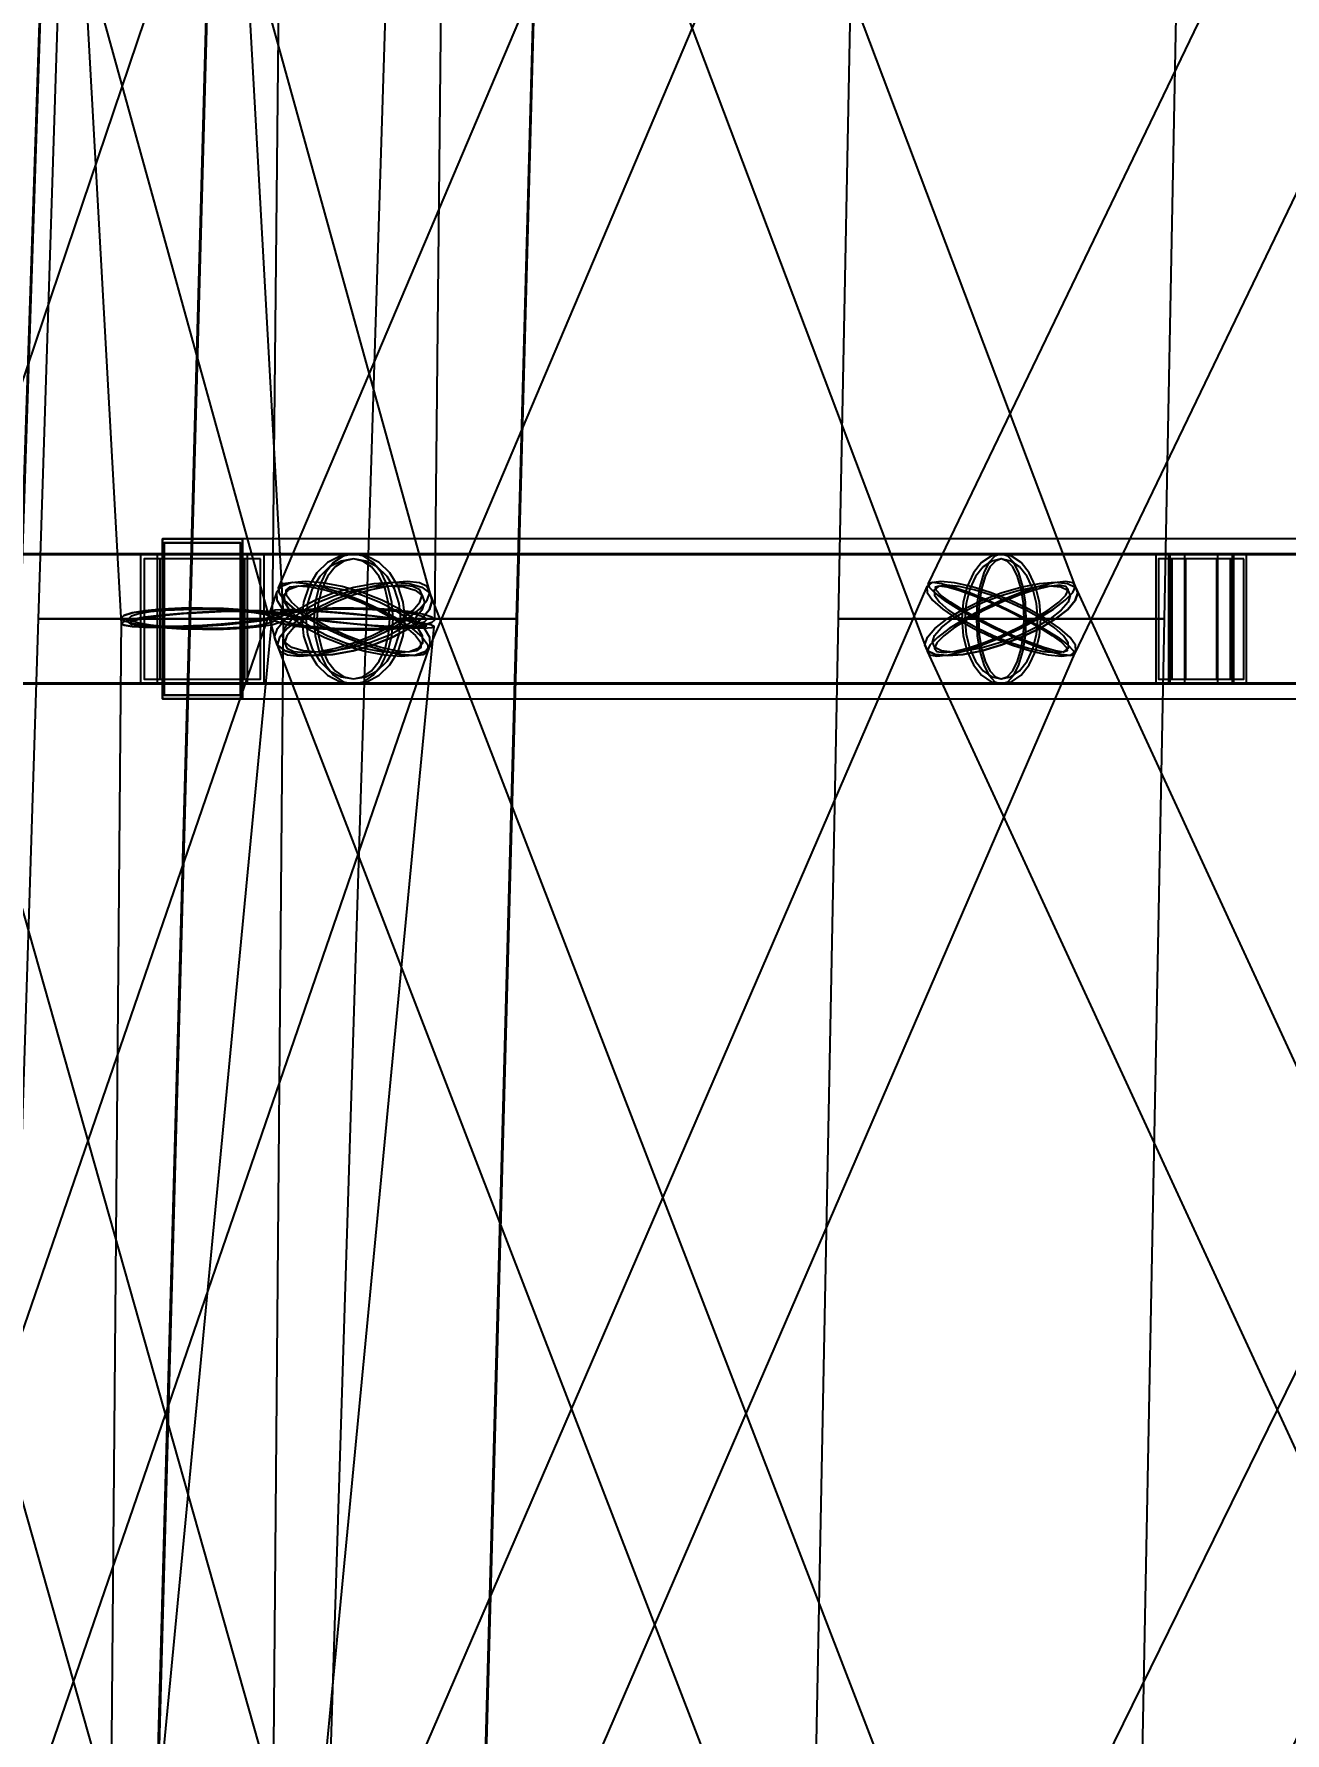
# Model space of a CAD drawing. Header units: millimetres. Extents: x -123812 to 252100, y -3000 to 639000.
# Drawn here: x -7912 to -4002, y 471519 to 476827 of the extents above; entities that cross this region are included whole.
import ezdxf

# ---------------------------------------------------------------- set-up
doc = ezdxf.new("R2010")
doc.units = ezdxf.units.MM
doc.layers.add('D-STR-DIM', color=7, linetype='Continuous', lineweight=13)
doc.layers.add('D-STR-STRC', color=7, linetype='Continuous', lineweight=25)
doc.styles.add('OpenSansCondensed-Light', font='OpenSansCondensed-Light.ttf')
doc.styles.add('TOWER_UNICODE', font='Arial Unicode.ttf')
doc.dimstyles.new('EZDXF', dxfattribs={"dimtxt": 0.25, "dimasz": 0.175, "dimexe": 0.375, "dimexo": 0.125, "dimgap": 0.1, "dimtad": 1, "dimlfac": 100, "dimzin": 12, "dimdsep": 46, "dimtxsty": 'OpenSansCondensed-Light', "dimblk": 'ARCHTICK', "dimcen": 2.5, "dimazin": 3, "dimtfac": 0.5, "dimtmove": 2, "dimatfit": 3})

# ---------------------------------------------------------------- blocks, each defined once
blk = doc.blocks.new('_ARCHTICK')
at = {"color": 0, "linetype": 'BYBLOCK', "const_width": 0.15}
blk.add_lwpolyline([(-0.5, -0.5), (0.5, 0.5)], dxfattribs=at)

msp = doc.modelspace()

# ---------------------------------------------------------------- linework, layer by layer
at = {"layer": 'D-STR-STRC'}
for points in [[(-8871.8, 496985.9), (-7639.6, 474985.9), (-7630.9, 474980.6), (-7605.6, 474976.6), (-7565.3, 474974.1), (-7512.8, 474973.5), (-7451.6, 474974.6), (-7386, 474977.5), (-7320.3, 474981.9), (-7259.1, 474987.6), (-7206.6, 474994.1), (-7166.3, 475001), (-7141, 475007.8), (-7132.3, 475014.1), (-8364.6, 497014.1)], [(-6941.6, 497002.6), (-7167.9, 475002.6), (-7159.3, 474993.4), (-7133.9, 474984.8), (-7093.5, 474977.1), (-7040.9, 474971), (-6979.7, 474966.9), (-6913.9, 474965.1), (-6848.2, 474965.6), (-6786.9, 474968.5), (-6734.3, 474973.5), (-6694, 474980.3), (-6668.6, 474988.5), (-6659.9, 474997.4), (-6433.7, 496997.4)], [(-2708.8, 480110.9), (-5117.3, 475110.9), (-5114.9, 475099.5), (-5097, 475081.2), (-5065, 475057.4), (-5021, 475029.7), (-4968, 475000), (-4909.5, 474970.3), (-4849.7, 474942.6), (-4792.6, 474918.8), (-4742, 474900.5), (-4701.4, 474889.1), (-4673.6, 474885.2), (-4660.5, 474889.1), (-2251.9, 479889.1)], [(-7017.1, 480081.2), (-8708.5, 475081.2), (-8707.2, 475057.4), (-8689.7, 475029.7), (-8657, 475000), (-8611.4, 474970.3), (-8556, 474942.6), (-8494.7, 474918.8), (-8431.5, 474900.5), (-8370.7, 474889.1), (-8316.6, 474885.2), (-8272.8, 474889.1), (-8242.3, 474900.5), (-8227.1, 474918.8), (-6535.8, 479918.8)], [(-8545.5, 479942.6), (-7160.1, 474942.6), (-7151.9, 474918.8), (-7127.5, 474900.5), (-7088.6, 474889.1), (-7037.8, 474885.2), (-6978.5, 474889.1), (-6914.8, 474900.5), (-6851.1, 474918.8), (-6791.7, 474942.6), (-6740.5, 474970.3), (-6701.2, 475000), (-6676.4, 475029.7), (-6667.8, 475057.4), (-8053.3, 480057.4)], [(-5025.4, 480099.5), (-7147.7, 475099.5), (-7146.3, 475081.2), (-7129, 475057.4), (-7097.2, 475029.7), (-7052.8, 475000), (-6999, 474970.3), (-6939.3, 474942.6), (-6878, 474918.8), (-6819.1, 474900.5), (-6766.6, 474889.1), (-6724.2, 474885.2), (-6694.8, 474889.1), (-6680.2, 474900.5), (-4557.9, 479900.5)], [(-7015.6, 479918.8), (-5128.1, 474918.8), (-5119.8, 474900.5), (-5095.7, 474889.1), (-5057.6, 474885.2), (-5008, 474889.1), (-4950.3, 474900.5), (-4888.3, 474918.8), (-4826.5, 474942.6), (-4768.8, 474970.3), (-4719.4, 475000), (-4681.5, 475029.7), (-4657.7, 475057.4), (-4649.7, 475081.2), (-6537.3, 480081.2)], [(-8467.8, 474796.8), (-6913.9, 474796.8), (-6872.2, 474803.7), (-6833.3, 474824), (-6799.9, 474856.3), (-6774.3, 474898.4), (-6758.2, 474947.4), (-6752.7, 475000), (-6758.2, 475052.6), (-6774.3, 475101.6), (-6799.9, 475143.7), (-6833.3, 475176), (-6872.2, 475196.3), (-6913.9, 475203.2), (-8467.8, 475203.2)], [(-8467.8, 474796.8), (-6913.9, 474796.8), (-6872.2, 474803.7), (-6833.3, 474824), (-6799.9, 474856.3), (-6774.3, 474898.4), (-6758.2, 474947.4), (-6752.7, 475000), (-6758.2, 475052.6), (-6774.3, 475101.6), (-6799.9, 475143.7), (-6833.3, 475176), (-6872.2, 475196.3), (-6913.9, 475203.2), (-8467.8, 475203.2)], [(-2530.7, 475203.2), (-4888.9, 475203.2), (-4909, 475196.3), (-4927.8, 475176), (-4943.9, 475143.7), (-4956.2, 475101.6), (-4964, 475052.6), (-4966.7, 475000), (-4964, 474947.4), (-4956.2, 474898.4), (-4943.9, 474856.3), (-4927.8, 474824), (-4909, 474803.7), (-4888.9, 474796.8), (-2530.7, 474796.8)], [(-2530.7, 475203.2), (-4888.9, 475203.2), (-4909, 475196.3), (-4927.8, 475176), (-4943.9, 475143.7), (-4956.2, 475101.6), (-4964, 475052.6), (-4966.7, 475000), (-4964, 474947.4), (-4956.2, 474898.4), (-4943.9, 474856.3), (-4927.8, 474824), (-4909, 474803.7), (-4888.9, 474796.8), (-2530.7, 474796.8)], [(-8396, 469917.5), (-6673.7, 474917.5), (-6674.7, 474941.7), (-6692.1, 474969.8), (-6724.5, 475000), (-6769.9, 475030.2), (-6825.1, 475058.3), (-6886.3, 475082.5), (-6949.4, 475101), (-7010.1, 475112.7), (-7064.3, 475116.7), (-7108.2, 475112.7), (-7138.8, 475101), (-7154.2, 475082.5), (-8876.4, 470082.5)], [(-6805.6, 470058.3), (-8222, 475058.3), (-8230.1, 475082.5), (-8254.5, 475101), (-8293.4, 475112.7), (-8344.2, 475116.7), (-8403.4, 475112.7), (-8467, 475101), (-8530.6, 475082.5), (-8590, 475058.3), (-8641, 475030.2), (-8680.3, 475000), (-8705, 474969.8), (-8713.6, 474941.7), (-7297.3, 469941.7)], [(-6818.4, 469899), (-4655.8, 474899), (-4657, 474917.5), (-4674, 474941.7), (-4705.6, 474969.8), (-4749.7, 475000), (-4803.3, 475030.2), (-4862.7, 475058.3), (-4923.9, 475082.5), (-4982.8, 475101), (-5035.2, 475112.7), (-5077.6, 475116.7), (-5107.2, 475112.7), (-5121.9, 475101), (-7284.5, 470101)], [(-4747.5, 470082.5), (-6675.3, 475082.5), (-6683.6, 475101), (-6707.6, 475112.7), (-6745.7, 475116.7), (-6795.2, 475112.7), (-6852.8, 475101), (-6914.6, 475082.5), (-6976.4, 475058.3), (-7033.8, 475030.2), (-7083.2, 475000), (-7120.9, 474969.8), (-7144.6, 474941.7), (-7152.6, 474917.5), (-5224.7, 469917.5)], [(-4758.5, 469887.3), (-2303.1, 474887.3), (-2305.4, 474899), (-2323, 474917.5), (-2354.7, 474941.7), (-2398.5, 474969.8), (-2451.2, 475000), (-2509.4, 475030.2), (-2569, 475058.3), (-2626.1, 475082.5), (-2676.6, 475101), (-2717.1, 475112.7), (-2745, 475116.7), (-2758.2, 475112.7), (-5213.7, 470112.7)], [(-2349.3, 470101), (-4657.2, 475101), (-4664.7, 475112.7), (-4687.5, 475116.7), (-4723.9, 475112.7), (-4771.7, 475101), (-4827.4, 475082.5), (-4887.3, 475058.3), (-4947.3, 475030.2), (-5003.3, 475000), (-5051.6, 474969.8), (-5088.7, 474941.7), (-5112.2, 474917.5), (-5120.6, 474899), (-2812.7, 469899)], [(-9056.9, 449975.9), (-6661.1, 474975.9), (-6669.7, 474980.7), (-6695, 474986.9), (-6735.1, 474994), (-6787.5, 475001.4), (-6848.5, 475008.8), (-6913.9, 475015.6), (-6979.4, 475021.3), (-7040.4, 475025.6), (-7092.7, 475028.1), (-7132.9, 475028.7), (-7158.2, 475027.4), (-7166.8, 475024.1), (-9562.6, 450024.1)], [(-7347.4, 449997.8), (-7132, 474997.8), (-7140.6, 475006.6), (-7166, 475014.9), (-7206.4, 475022.2), (-7259, 475028), (-7320.2, 475031.9), (-7386, 475033.6), (-7451.7, 475033), (-7512.9, 475030.2), (-7565.5, 475025.3), (-7605.9, 475018.7), (-7631.3, 475010.8), (-7639.9, 475002.2), (-7855.4, 450002.2)]]:
    msp.add_lwpolyline(points, dxfattribs=at)
for points in [[(-8980.9, 475000), (-7954.7, 475000), (-7787.5, 480000), (-8811.3, 480000)], [(-8977.9, 475000), (-7957.7, 475000), (-7789.8, 480000), (-8809, 480000)], [(-7899, 475000), (-6872.9, 475000), (-6715.3, 480000), (-7739.2, 480000)], [(-7427, 475000), (-6400.9, 475000), (-6264.5, 480000), (-7288.4, 480000)], [(-7424, 475000), (-6403.9, 475000), (-6266.8, 480000), (-7286, 480000)], [(-5399, 475000), (-4378.8, 475000), (-4282.1, 480000), (-5301.3, 480000)], [(-5399, 475000), (-4378.8, 475000), (-4282.1, 480000), (-5301.3, 480000)], [(-7511, 474750), (-3114.8, 474750), (-3114.8, 475250), (-7511, 475250)], [(-7511, 475250), (-7261, 475250), (-7261, 474750), (-7511, 474750)], [(-7511, 474750), (-3114.8, 474750), (-3114.8, 475250), (-7511, 475250)], [(-7261, 475250), (-7511, 475250), (-7511, 474750), (-7261, 474750)], [(-7505, 475238), (-7267, 475238), (-7267, 474762), (-7505, 474762)], [(-7267, 475238), (-7505, 475238), (-7505, 474762), (-7267, 474762)], [(-8721.7, 474800), (-7192.8, 474800), (-7192.8, 475200), (-8721.7, 475200)], [(-8721.7, 474800), (-7192.8, 474800), (-7192.8, 475200), (-8721.7, 475200)], [(-8569.9, 474800), (-4162.1, 474800), (-4162.1, 475200), (-8569.9, 475200)], [(-7192.8, 475200), (-7579.1, 475200), (-7579.1, 474800), (-7192.8, 474800)], [(-7192.8, 475200), (-7579.1, 475200), (-7579.1, 474800), (-7192.8, 474800)], [(-7204.4, 475188), (-7567.5, 475188), (-7567.5, 474812), (-7204.4, 474812)], [(-7204.4, 475188), (-7567.5, 475188), (-7567.5, 474812), (-7204.4, 474812)], [(-7527.4, 474800), (-4122.9, 474800), (-4122.9, 475200), (-7527.4, 475200)], [(-7244.5, 475200), (-7527.4, 475200), (-7527.4, 474800), (-7244.5, 474800)], [(-7527.4, 474800), (-4122.9, 474800), (-4122.9, 475200), (-7527.4, 475200)], [(-7244.5, 475200), (-7527.4, 475200), (-7527.4, 474800), (-7244.5, 474800)], [(-7253, 475188), (-7518.9, 475188), (-7518.9, 474812), (-7253, 474812)], [(-7253, 475188), (-7518.9, 475188), (-7518.9, 474812), (-7253, 474812)], [(-7075.1, 475000), (-7069.6, 474947.4), (-7053.5, 474898.4), (-7027.9, 474856.3), (-6994.5, 474824), (-6955.7, 474803.7), (-6913.9, 474796.8), (-6872.2, 474803.7), (-6833.3, 474824), (-6799.9, 474856.3), (-6774.3, 474898.4), (-6758.2, 474947.4), (-6752.7, 475000), (-6758.2, 475052.6), (-6774.3, 475101.6), (-6799.9, 475143.7), (-6833.3, 475176), (-6872.2, 475196.3), (-6913.9, 475203.2), (-6955.7, 475196.3), (-6994.5, 475176), (-7027.9, 475143.7), (-7053.5, 475101.6), (-7069.6, 475052.6)], [(-7075.1, 475000), (-7069.6, 474947.4), (-7053.5, 474898.4), (-7027.9, 474856.3), (-6994.5, 474824), (-6955.7, 474803.7), (-6913.9, 474796.8), (-6872.2, 474803.7), (-6833.3, 474824), (-6799.9, 474856.3), (-6774.3, 474898.4), (-6758.2, 474947.4), (-6752.7, 475000), (-6758.2, 475052.6), (-6774.3, 475101.6), (-6799.9, 475143.7), (-6833.3, 475176), (-6872.2, 475196.3), (-6913.9, 475203.2), (-6955.7, 475196.3), (-6994.5, 475176), (-7027.9, 475143.7), (-7053.5, 475101.6), (-7069.6, 475052.6)], [(-7062.4, 475000), (-7057.4, 474951.5), (-7042.6, 474906.4), (-7018.9, 474867.6), (-6988.2, 474837.9), (-6952.4, 474819.2), (-6913.9, 474812.8), (-6875.5, 474819.2), (-6839.7, 474837.9), (-6808.9, 474867.6), (-6785.3, 474906.4), (-6770.5, 474951.5), (-6765.4, 475000), (-6770.5, 475048.5), (-6785.3, 475093.6), (-6808.9, 475132.4), (-6839.7, 475162.1), (-6875.5, 475180.8), (-6913.9, 475187.2), (-6952.4, 475180.8), (-6988.2, 475162.1), (-7018.9, 475132.4), (-7042.6, 475093.6), (-7057.4, 475048.5)], [(-7062.4, 475000), (-7057.4, 474951.5), (-7042.6, 474906.4), (-7018.9, 474867.6), (-6988.2, 474837.9), (-6952.4, 474819.2), (-6913.9, 474812.8), (-6875.5, 474819.2), (-6839.7, 474837.9), (-6808.9, 474867.6), (-6785.3, 474906.4), (-6770.5, 474951.5), (-6765.4, 475000), (-6770.5, 475048.5), (-6785.3, 475093.6), (-6808.9, 475132.4), (-6839.7, 475162.1), (-6875.5, 475180.8), (-6913.9, 475187.2), (-6952.4, 475180.8), (-6988.2, 475162.1), (-7018.9, 475132.4), (-7042.6, 475093.6), (-7057.4, 475048.5)], [(-7037.6, 475000), (-7033.4, 474947.4), (-7021.1, 474898.4), (-7001.4, 474856.3), (-6975.8, 474824), (-6945.9, 474803.7), (-6913.9, 474796.8), (-4888.9, 474796.8), (-4856.9, 474803.7), (-4827, 474824), (-4801.4, 474856.3), (-4781.8, 474898.4), (-4769.4, 474947.4), (-4765.2, 475000), (-4769.4, 475052.6), (-4781.8, 475101.6), (-4801.4, 475143.7), (-4827, 475176), (-4856.9, 475196.3), (-4888.9, 475203.2), (-6913.9, 475203.2), (-6945.9, 475196.3), (-6975.8, 475176), (-7001.4, 475143.7), (-7021.1, 475101.6), (-7033.4, 475052.6)], [(-7037.6, 475000), (-7033.4, 474947.4), (-7021.1, 474898.4), (-7001.4, 474856.3), (-6975.8, 474824), (-6945.9, 474803.7), (-6913.9, 474796.8), (-6881.9, 474803.7), (-6852.1, 474824), (-6826.5, 474856.3), (-6806.8, 474898.4), (-6794.4, 474947.4), (-6790.2, 475000), (-6794.4, 475052.6), (-6806.8, 475101.6), (-6826.5, 475143.7), (-6852.1, 475176), (-6881.9, 475196.3), (-6913.9, 475203.2), (-6945.9, 475196.3), (-6975.8, 475176), (-7001.4, 475143.7), (-7021.1, 475101.6), (-7033.4, 475052.6)], [(-7037.6, 475000), (-7033.4, 474947.4), (-7021.1, 474898.4), (-7001.4, 474856.3), (-6975.8, 474824), (-6945.9, 474803.7), (-6913.9, 474796.8), (-4888.9, 474796.8), (-4856.9, 474803.7), (-4827, 474824), (-4801.4, 474856.3), (-4781.8, 474898.4), (-4769.4, 474947.4), (-4765.2, 475000), (-4769.4, 475052.6), (-4781.8, 475101.6), (-4801.4, 475143.7), (-4827, 475176), (-4856.9, 475196.3), (-4888.9, 475203.2), (-6913.9, 475203.2), (-6945.9, 475196.3), (-6975.8, 475176), (-7001.4, 475143.7), (-7021.1, 475101.6), (-7033.4, 475052.6)], [(-7037.6, 475000), (-7033.4, 474947.4), (-7021.1, 474898.4), (-7001.4, 474856.3), (-6975.8, 474824), (-6945.9, 474803.7), (-6913.9, 474796.8), (-6881.9, 474803.7), (-6852.1, 474824), (-6826.5, 474856.3), (-6806.8, 474898.4), (-6794.4, 474947.4), (-6790.2, 475000), (-6794.4, 475052.6), (-6806.8, 475101.6), (-6826.5, 475143.7), (-6852.1, 475176), (-6881.9, 475196.3), (-6913.9, 475203.2), (-6945.9, 475196.3), (-6975.8, 475176), (-7001.4, 475143.7), (-7021.1, 475101.6), (-7033.4, 475052.6)], [(-7027.9, 475000), (-7024, 474951.5), (-7012.6, 474906.4), (-6994.5, 474867.6), (-6970.9, 474837.9), (-6943.4, 474819.2), (-6913.9, 474812.8), (-6884.4, 474819.2), (-6857, 474837.9), (-6833.4, 474867.6), (-6815.2, 474906.4), (-6803.9, 474951.5), (-6800, 475000), (-6803.9, 475048.5), (-6815.2, 475093.6), (-6833.4, 475132.4), (-6857, 475162.1), (-6884.4, 475180.8), (-6913.9, 475187.2), (-6943.4, 475180.8), (-6970.9, 475162.1), (-6994.5, 475132.4), (-7012.6, 475093.6), (-7024, 475048.5)], [(-7027.9, 475000), (-7024, 474951.5), (-7012.6, 474906.4), (-6994.5, 474867.6), (-6970.9, 474837.9), (-6943.4, 474819.2), (-6913.9, 474812.8), (-6884.4, 474819.2), (-6857, 474837.9), (-6833.4, 474867.6), (-6815.2, 474906.4), (-6803.9, 474951.5), (-6800, 475000), (-6803.9, 475048.5), (-6815.2, 475093.6), (-6833.4, 475132.4), (-6857, 475162.1), (-6884.4, 475180.8), (-6913.9, 475187.2), (-6943.4, 475180.8), (-6970.9, 475162.1), (-6994.5, 475132.4), (-7012.6, 475093.6), (-7024, 475048.5)], [(-5012.6, 475000), (-5008.4, 474947.4), (-4996, 474898.4), (-4976.4, 474856.3), (-4950.7, 474824), (-4920.9, 474803.7), (-4888.9, 474796.8), (-4856.9, 474803.7), (-4827, 474824), (-4801.4, 474856.3), (-4781.8, 474898.4), (-4769.4, 474947.4), (-4765.2, 475000), (-4769.4, 475052.6), (-4781.8, 475101.6), (-4801.4, 475143.7), (-4827, 475176), (-4856.9, 475196.3), (-4888.9, 475203.2), (-4920.9, 475196.3), (-4950.7, 475176), (-4976.4, 475143.7), (-4996, 475101.6), (-5008.4, 475052.6)], [(-5012.6, 475000), (-5008.4, 474947.4), (-4996, 474898.4), (-4976.4, 474856.3), (-4950.7, 474824), (-4920.9, 474803.7), (-4888.9, 474796.8), (-4856.9, 474803.7), (-4827, 474824), (-4801.4, 474856.3), (-4781.8, 474898.4), (-4769.4, 474947.4), (-4765.2, 475000), (-4769.4, 475052.6), (-4781.8, 475101.6), (-4801.4, 475143.7), (-4827, 475176), (-4856.9, 475196.3), (-4888.9, 475203.2), (-4920.9, 475196.3), (-4950.7, 475176), (-4976.4, 475143.7), (-4996, 475101.6), (-5008.4, 475052.6)], [(-5002.8, 475000), (-4999, 474951.5), (-4987.6, 474906.4), (-4969.5, 474867.6), (-4945.9, 474837.9), (-4918.4, 474819.2), (-4888.9, 474812.8), (-4859.4, 474819.2), (-4831.9, 474837.9), (-4808.3, 474867.6), (-4790.2, 474906.4), (-4778.8, 474951.5), (-4774.9, 475000), (-4778.8, 475048.5), (-4790.2, 475093.6), (-4808.3, 475132.4), (-4831.9, 475162.1), (-4859.4, 475180.8), (-4888.9, 475187.2), (-4918.4, 475180.8), (-4945.9, 475162.1), (-4969.5, 475132.4), (-4987.6, 475093.6), (-4999, 475048.5)], [(-5002.8, 475000), (-4999, 474951.5), (-4987.6, 474906.4), (-4969.5, 474867.6), (-4945.9, 474837.9), (-4918.4, 474819.2), (-4888.9, 474812.8), (-4859.4, 474819.2), (-4831.9, 474837.9), (-4808.3, 474867.6), (-4790.2, 474906.4), (-4778.8, 474951.5), (-4774.9, 475000), (-4778.8, 475048.5), (-4790.2, 475093.6), (-4808.3, 475132.4), (-4831.9, 475162.1), (-4859.4, 475180.8), (-4888.9, 475187.2), (-4918.4, 475180.8), (-4945.9, 475162.1), (-4969.5, 475132.4), (-4987.6, 475093.6), (-4999, 475048.5)], [(-4966.7, 475000), (-4964, 474947.4), (-4956.2, 474898.4), (-4943.9, 474856.3), (-4927.8, 474824), (-4909, 474803.7), (-4888.9, 474796.8), (-4868.8, 474803.7), (-4850, 474824), (-4833.9, 474856.3), (-4821.5, 474898.4), (-4813.8, 474947.4), (-4811.1, 475000), (-4813.8, 475052.6), (-4821.5, 475101.6), (-4833.9, 475143.7), (-4850, 475176), (-4868.8, 475196.3), (-4888.9, 475203.2), (-4909, 475196.3), (-4927.8, 475176), (-4943.9, 475143.7), (-4956.2, 475101.6), (-4964, 475052.6)], [(-4966.7, 475000), (-4964, 474947.4), (-4956.2, 474898.4), (-4943.9, 474856.3), (-4927.8, 474824), (-4909, 474803.7), (-4888.9, 474796.8), (-4868.8, 474803.7), (-4850, 474824), (-4833.9, 474856.3), (-4821.5, 474898.4), (-4813.8, 474947.4), (-4811.1, 475000), (-4813.8, 475052.6), (-4821.5, 475101.6), (-4833.9, 475143.7), (-4850, 475176), (-4868.8, 475196.3), (-4888.9, 475203.2), (-4909, 475196.3), (-4927.8, 475176), (-4943.9, 475143.7), (-4956.2, 475101.6), (-4964, 475052.6)], [(-4960.5, 475000), (-4958.1, 474951.5), (-4950.9, 474906.4), (-4939.5, 474867.6), (-4924.7, 474837.9), (-4907.4, 474819.2), (-4888.9, 474812.8), (-4870.3, 474819.2), (-4853.1, 474837.9), (-4838.2, 474867.6), (-4826.8, 474906.4), (-4819.7, 474951.5), (-4817.3, 475000), (-4819.7, 475048.5), (-4826.8, 475093.6), (-4838.2, 475132.4), (-4853.1, 475162.1), (-4870.3, 475180.8), (-4888.9, 475187.2), (-4907.4, 475180.8), (-4924.7, 475162.1), (-4939.5, 475132.4), (-4950.9, 475093.6), (-4958.1, 475048.5)], [(-4960.5, 475000), (-4958.1, 474951.5), (-4950.9, 474906.4), (-4939.5, 474867.6), (-4924.7, 474837.9), (-4907.4, 474819.2), (-4888.9, 474812.8), (-4870.3, 474819.2), (-4853.1, 474837.9), (-4838.2, 474867.6), (-4826.8, 474906.4), (-4819.7, 474951.5), (-4817.3, 475000), (-4819.7, 475048.5), (-4826.8, 475093.6), (-4838.2, 475132.4), (-4853.1, 475162.1), (-4870.3, 475180.8), (-4888.9, 475187.2), (-4907.4, 475180.8), (-4924.7, 475162.1), (-4939.5, 475132.4), (-4950.9, 475093.6), (-4958.1, 475048.5)], [(-4122.9, 475200), (-4405.7, 475200), (-4405.7, 474800), (-4122.9, 474800)], [(-4122.9, 475200), (-4405.7, 475200), (-4405.7, 474800), (-4122.9, 474800)], [(-4131.3, 475188), (-4397.2, 475188), (-4397.2, 474812), (-4131.3, 474812)], [(-4131.3, 475188), (-4397.2, 475188), (-4397.2, 474812), (-4131.3, 474812)], [(-4162.1, 475200), (-4366.4, 475200), (-4366.4, 474800), (-4162.1, 474800)], [(-4362.1, 474800), (97.8, 474800), (97.8, 475200), (-4362.1, 475200)], [(-4166.4, 475200), (-4362.1, 475200), (-4362.1, 474800), (-4166.4, 474800)], [(-4168.3, 475188), (-4360.3, 475188), (-4360.3, 474812), (-4168.3, 474812)], [(-4172.3, 475188), (-4356.2, 475188), (-4356.2, 474812), (-4172.3, 474812)], [(-4316, 474800), (51.8, 474800), (51.8, 475200), (-4316, 475200)], [(-4212.5, 475200), (-4316, 475200), (-4316, 474800), (-4212.5, 474800)], [(-4316, 474800), (51.8, 474800), (51.8, 475200), (-4316, 475200)], [(-4212.5, 475200), (-4316, 475200), (-4316, 474800), (-4212.5, 474800)], [(-4215.6, 475188), (-4312.9, 475188), (-4312.9, 474812), (-4215.6, 474812)], [(-4215.6, 475188), (-4312.9, 475188), (-4312.9, 474812), (-4215.6, 474812)], [(-7103.4, 475000), (-7058, 474969.8), (-7002.8, 474941.7), (-6941.6, 474917.5), (-6878.5, 474899), (-6817.8, 474887.3), (-6763.6, 474883.3), (-6719.7, 474887.3), (-6689, 474899), (-6673.7, 474917.5), (-6674.7, 474941.7), (-6692.1, 474969.8), (-6724.5, 475000), (-6769.9, 475030.2), (-6825.1, 475058.3), (-6886.3, 475082.5), (-6949.4, 475101), (-7010.1, 475112.7), (-7064.3, 475116.7), (-7108.2, 475112.7), (-7138.8, 475101), (-7154.2, 475082.5), (-7153.1, 475058.3), (-7135.8, 475030.2)], [(-7083.2, 475000), (-7120.9, 474969.8), (-7144.6, 474941.7), (-7152.6, 474917.5), (-7144.3, 474899), (-7120.3, 474887.3), (-7082.2, 474883.3), (-7032.7, 474887.3), (-6975, 474899), (-6913.3, 474917.5), (-6851.5, 474941.7), (-6794, 474969.8), (-6744.7, 475000), (-6706.9, 475030.2), (-6683.3, 475058.3), (-6675.3, 475082.5), (-6683.6, 475101), (-6707.6, 475112.7), (-6745.7, 475116.7), (-6795.2, 475112.7), (-6852.8, 475101), (-6914.6, 475082.5), (-6976.4, 475058.3), (-7033.8, 475030.2)], [(-5028.1, 475000), (-4974.5, 474969.8), (-4915, 474941.7), (-4853.8, 474917.5), (-4795, 474899), (-4742.6, 474887.3), (-4700.1, 474883.3), (-4670.6, 474887.3), (-4655.8, 474899), (-4657, 474917.5), (-4674, 474941.7), (-4705.6, 474969.8), (-4749.7, 475000), (-4803.3, 475030.2), (-4862.7, 475058.3), (-4923.9, 475082.5), (-4982.8, 475101), (-5035.2, 475112.7), (-5077.6, 475116.7), (-5107.2, 475112.7), (-5121.9, 475101), (-5120.8, 475082.5), (-5103.8, 475058.3), (-5072.2, 475030.2)], [(-5003.3, 475000), (-5051.6, 474969.8), (-5088.7, 474941.7), (-5112.2, 474917.5), (-5120.6, 474899), (-5113.1, 474887.3), (-5090.3, 474883.3), (-5053.8, 474887.3), (-5006.1, 474899), (-4950.4, 474917.5), (-4890.5, 474941.7), (-4830.5, 474969.8), (-4774.5, 475000), (-4726.2, 475030.2), (-4689.1, 475058.3), (-4665.5, 475082.5), (-4657.2, 475101), (-4664.7, 475112.7), (-4687.5, 475116.7), (-4723.9, 475112.7), (-4771.7, 475101), (-4827.4, 475082.5), (-4887.3, 475058.3), (-4947.3, 475030.2)], [(-6701.2, 475000), (-6740.5, 474970.3), (-6791.7, 474942.6), (-6851.1, 474918.8), (-6914.8, 474900.5), (-6978.5, 474889.1), (-7037.8, 474885.2), (-7088.6, 474889.1), (-7127.5, 474900.5), (-7151.9, 474918.8), (-7160.1, 474942.6), (-7151.4, 474970.3), (-7126.6, 475000), (-7087.3, 475029.7), (-7036.2, 475057.4), (-6976.8, 475081.2), (-6913, 475099.5), (-6849.4, 475110.9), (-6790.1, 475114.8), (-6739.3, 475110.9), (-6700.3, 475099.5), (-6676, 475081.2), (-6667.8, 475057.4), (-6676.4, 475029.7)], [(-6775.1, 475000), (-6730.7, 474970.3), (-6698.8, 474942.6), (-6681.6, 474918.8), (-6680.2, 474900.5), (-6694.8, 474889.1), (-6724.2, 474885.2), (-6766.6, 474889.1), (-6819.1, 474900.5), (-6878, 474918.8), (-6939.3, 474942.6), (-6999, 474970.3), (-7052.8, 475000), (-7097.2, 475029.7), (-7129, 475057.4), (-7146.3, 475081.2), (-7147.7, 475099.5), (-7133.1, 475110.9), (-7103.6, 475114.8), (-7061.2, 475110.9), (-7008.8, 475099.5), (-6949.9, 475081.2), (-6888.5, 475057.4), (-6828.9, 475029.7)], [(-6722.2, 475000), (-6757.6, 474973.2), (-6803.7, 474948.2), (-6857.3, 474926.8), (-6914.8, 474910.3), (-6972.2, 474900), (-7025.6, 474896.5), (-7071.4, 474900), (-7106.5, 474910.3), (-7128.5, 474926.8), (-7135.8, 474948.2), (-7128.1, 474973.2), (-7105.7, 475000), (-7070.3, 475026.8), (-7024.2, 475051.8), (-6970.6, 475073.2), (-6913.1, 475089.7), (-6855.7, 475100), (-6802.3, 475103.5), (-6756.4, 475100), (-6721.4, 475089.7), (-6699.4, 475073.2), (-6692, 475051.8), (-6699.8, 475026.8)], [(-7084.7, 475000), (-7043.8, 474972.8), (-6994.1, 474947.4), (-6938.9, 474925.6), (-6882, 474908.9), (-6827.2, 474898.4), (-6778.4, 474894.8), (-6738.8, 474898.4), (-6711.2, 474908.9), (-6697.3, 474925.6), (-6698.3, 474947.4), (-6713.9, 474972.8), (-6743.2, 475000), (-6784.1, 475027.2), (-6833.8, 475052.6), (-6889, 475074.4), (-6945.9, 475091.1), (-7000.6, 475101.6), (-7049.5, 475105.2), (-7089, 475101.6), (-7116.7, 475091.1), (-7130.5, 475074.4), (-7129.6, 475052.6), (-7114, 475027.2)], [(-7066.5, 475000), (-7100.6, 474972.8), (-7121.9, 474947.4), (-7129.1, 474925.6), (-7121.6, 474908.9), (-7100, 474898.4), (-7065.6, 474894.8), (-7021, 474898.4), (-6969, 474908.9), (-6913.3, 474925.6), (-6857.7, 474947.4), (-6805.8, 474972.8), (-6761.4, 475000), (-6727.3, 475027.2), (-6706, 475052.6), (-6698.8, 475074.4), (-6706.3, 475091.1), (-6727.9, 475101.6), (-6762.2, 475105.2), (-6806.9, 475101.6), (-6858.8, 475091.1), (-6914.5, 475074.4), (-6970.2, 475052.6), (-7022, 475027.2)], [(-6788.7, 475000), (-6748.7, 474973.2), (-6720, 474948.2), (-6704.5, 474926.8), (-6703.2, 474910.3), (-6716.3, 474900), (-6742.9, 474896.5), (-6781.1, 474900), (-6828.4, 474910.3), (-6881.5, 474926.8), (-6936.8, 474948.2), (-6990.6, 474973.2), (-7039.1, 475000), (-7079.1, 475026.8), (-7107.9, 475051.8), (-7123.4, 475073.2), (-7124.6, 475089.7), (-7111.5, 475100), (-7085, 475103.5), (-7046.7, 475100), (-6999.5, 475089.7), (-6946.4, 475073.2), (-6891, 475051.8), (-6837.3, 475026.8)], [(-4719.4, 475000), (-4768.8, 474970.3), (-4826.5, 474942.6), (-4888.3, 474918.8), (-4950.3, 474900.5), (-5008, 474889.1), (-5057.6, 474885.2), (-5095.7, 474889.1), (-5119.8, 474900.5), (-5128.1, 474918.8), (-5120, 474942.6), (-5096.3, 474970.3), (-5058.4, 475000), (-5008.9, 475029.7), (-4951.3, 475057.4), (-4889.4, 475081.2), (-4827.5, 475099.5), (-4769.8, 475110.9), (-4720.2, 475114.8), (-4682, 475110.9), (-4658, 475099.5), (-4649.7, 475081.2), (-4657.7, 475057.4), (-4681.5, 475029.7)], [(-4809.8, 475000), (-4756.8, 474970.3), (-4712.8, 474942.6), (-4680.7, 474918.8), (-4662.9, 474900.5), (-4660.5, 474889.1), (-4673.6, 474885.2), (-4701.4, 474889.1), (-4742, 474900.5), (-4792.6, 474918.8), (-4849.7, 474942.6), (-4909.5, 474970.3), (-4968, 475000), (-5021, 475029.7), (-5065, 475057.4), (-5097, 475081.2), (-5114.9, 475099.5), (-5117.3, 475110.9), (-5104.2, 475114.8), (-5076.4, 475110.9), (-5035.8, 475099.5), (-4985.2, 475081.2), (-4928.1, 475057.4), (-4868.2, 475029.7)], [(-4736.1, 475000), (-4780.6, 474973.2), (-4832.6, 474948.2), (-4888.4, 474926.8), (-4944.2, 474910.3), (-4996.3, 474900), (-5041, 474896.5), (-5075.4, 474900), (-5097, 474910.3), (-5104.5, 474926.8), (-5097.3, 474948.2), (-5075.9, 474973.2), (-5041.7, 475000), (-4997.1, 475026.8), (-4945.2, 475051.8), (-4889.4, 475073.2), (-4833.6, 475089.7), (-4781.5, 475100), (-4736.8, 475103.5), (-4702.4, 475100), (-4680.7, 475089.7), (-4673.3, 475073.2), (-4680.5, 475051.8), (-4701.9, 475026.8)], [(-5014.4, 475000), (-4966, 474972.8), (-4912.5, 474947.4), (-4857.3, 474925.6), (-4804.3, 474908.9), (-4757, 474898.4), (-4718.7, 474894.8), (-4692, 474898.4), (-4678.8, 474908.9), (-4679.8, 474925.6), (-4695.1, 474947.4), (-4723.7, 474972.8), (-4763.4, 475000), (-4811.7, 475027.2), (-4865.3, 475052.6), (-4920.5, 475074.4), (-4973.5, 475091.1), (-5020.8, 475101.6), (-5059.1, 475105.2), (-5085.7, 475101.6), (-5099, 475091.1), (-5097.9, 475074.4), (-5082.6, 475052.6), (-5054.1, 475027.2)], [(-4992.1, 475000), (-5035.5, 474972.8), (-5069, 474947.4), (-5090.3, 474925.6), (-5097.7, 474908.9), (-5091, 474898.4), (-5070.5, 474894.8), (-5037.6, 474898.4), (-4994.6, 474908.9), (-4944.4, 474925.6), (-4890.3, 474947.4), (-4836.2, 474972.8), (-4785.7, 475000), (-4742.2, 475027.2), (-4708.7, 475052.6), (-4687.5, 475074.4), (-4680, 475091.1), (-4686.8, 475101.6), (-4707.3, 475105.2), (-4740.2, 475101.6), (-4783.2, 475091.1), (-4833.4, 475074.4), (-4887.4, 475052.6), (-4941.5, 475027.2)], [(-4817.6, 475000), (-4769.8, 474973.2), (-4730.1, 474948.2), (-4701.2, 474926.8), (-4685.1, 474910.3), (-4682.9, 474900), (-4694.8, 474896.5), (-4719.8, 474900), (-4756.4, 474910.3), (-4802, 474926.8), (-4853.6, 474948.2), (-4907.5, 474973.2), (-4960.2, 475000), (-5008, 475026.8), (-5047.7, 475051.8), (-5076.6, 475073.2), (-5092.6, 475089.7), (-5094.8, 475100), (-5083, 475103.5), (-5057.9, 475100), (-5021.3, 475089.7), (-4975.7, 475073.2), (-4924.2, 475051.8), (-4870.3, 475026.8)], [(-7386, 474966.4), (-7451.7, 474968.1), (-7512.9, 474972), (-7565.5, 474977.8), (-7605.9, 474985.1), (-7631.3, 474993.4), (-7639.9, 475002.2), (-7631.3, 475010.8), (-7605.9, 475018.7), (-7565.5, 475025.3), (-7512.9, 475030.2), (-7451.7, 475033), (-7386, 475033.6), (-7320.2, 475031.9), (-7259, 475028), (-7206.4, 475022.2), (-7166, 475014.9), (-7140.6, 475006.6), (-7132, 474997.8), (-7140.6, 474989.2), (-7166, 474981.3), (-7206.4, 474974.7), (-7259, 474969.8), (-7320.2, 474967)], [(-7386, 474977.5), (-7451.6, 474974.6), (-7512.8, 474973.5), (-7565.3, 474974.1), (-7605.6, 474976.6), (-7630.9, 474980.6), (-7639.6, 474985.9), (-7630.9, 474992.2), (-7605.6, 474999), (-7565.3, 475005.9), (-7512.8, 475012.4), (-7451.6, 475018.1), (-7386, 475022.5), (-7320.3, 475025.4), (-7259.1, 475026.5), (-7206.6, 475025.9), (-7166.3, 475023.4), (-7141, 475019.4), (-7132.3, 475014.1), (-7141, 475007.8), (-7166.3, 475001), (-7206.6, 474994.1), (-7259.1, 474987.6), (-7320.3, 474981.9)], [(-7386, 474969.7), (-7445.2, 474971.2), (-7500.4, 474974.7), (-7547.9, 474979.9), (-7584.3, 474986.5), (-7607.1, 474994), (-7614.9, 475001.9), (-7607.1, 475009.7), (-7584.3, 475016.8), (-7547.9, 475022.8), (-7500.4, 475027.2), (-7445.2, 475029.8), (-7386, 475030.3), (-7326.7, 475028.8), (-7271.5, 475025.3), (-7224, 475020.1), (-7187.6, 475013.5), (-7164.8, 475006), (-7157, 474998.1), (-7164.8, 474990.3), (-7187.6, 474983.2), (-7224, 474977.2), (-7271.5, 474972.8), (-7326.7, 474970.2)], [(-7386, 474979.7), (-7445.1, 474977.1), (-7500.3, 474976.1), (-7547.6, 474976.7), (-7584, 474978.9), (-7606.8, 474982.5), (-7614.6, 474987.3), (-7606.8, 474993), (-7584, 474999.1), (-7547.6, 475005.3), (-7500.3, 475011.2), (-7445.1, 475016.3), (-7386, 475020.3), (-7326.8, 475022.9), (-7271.6, 475023.9), (-7224.3, 475023.3), (-7187.9, 475021.1), (-7165.1, 475017.5), (-7157.3, 475012.7), (-7165.1, 475007), (-7187.9, 475000.9), (-7224.3, 474994.7), (-7271.6, 474988.8), (-7326.8, 474983.7)], [(-6913.9, 474965.1), (-6979.7, 474966.9), (-7040.9, 474971), (-7093.5, 474977.1), (-7133.9, 474984.8), (-7159.3, 474993.4), (-7167.9, 475002.6), (-7159.3, 475011.5), (-7133.9, 475019.7), (-7093.5, 475026.5), (-7040.9, 475031.5), (-6979.7, 475034.4), (-6913.9, 475034.9), (-6848.2, 475033.1), (-6786.9, 475029), (-6734.3, 475022.9), (-6694, 475015.2), (-6668.6, 475006.6), (-6659.9, 474997.4), (-6668.6, 474988.5), (-6694, 474980.3), (-6734.3, 474973.5), (-6786.9, 474968.5), (-6848.2, 474965.6)], [(-6913.9, 475015.6), (-6979.4, 475021.3), (-7040.4, 475025.6), (-7092.7, 475028.1), (-7132.9, 475028.7), (-7158.2, 475027.4), (-7166.8, 475024.1), (-7158.2, 475019.3), (-7132.9, 475013.1), (-7092.7, 475006), (-7040.4, 474998.6), (-6979.4, 474991.2), (-6913.9, 474984.4), (-6848.5, 474978.7), (-6787.5, 474974.4), (-6735.1, 474971.9), (-6695, 474971.3), (-6669.7, 474972.6), (-6661.1, 474975.9), (-6669.7, 474980.7), (-6695, 474986.9), (-6735.1, 474994), (-6787.5, 475001.4), (-6848.5, 475008.8)], [(-6913.9, 474968.5), (-6973.2, 474970.2), (-7028.4, 474973.9), (-7075.9, 474979.4), (-7112.2, 474986.3), (-7135.1, 474994.1), (-7142.9, 475002.3), (-7135.1, 475010.4), (-7112.2, 475017.7), (-7075.9, 475023.9), (-7028.4, 475028.4), (-6973.2, 475031), (-6913.9, 475031.5), (-6854.7, 475029.8), (-6799.4, 475026.1), (-6752, 475020.6), (-6715.6, 475013.7), (-6692.7, 475005.9), (-6684.9, 474997.7), (-6692.7, 474989.6), (-6715.6, 474982.3), (-6752, 474976.1), (-6799.4, 474971.6), (-6854.7, 474969)], [(-6913.9, 475014.1), (-6972.9, 475019.2), (-7027.9, 475023.1), (-7075.1, 475025.3), (-7111.4, 475025.9), (-7134.1, 475024.7), (-7141.9, 475021.8), (-7134.1, 475017.4), (-7111.4, 475011.8), (-7075.1, 475005.4), (-7027.9, 474998.7), (-6972.9, 474992), (-6913.9, 474985.9), (-6854.9, 474980.8), (-6800, 474976.9), (-6752.7, 474974.7), (-6716.5, 474974.1), (-6693.7, 474975.3), (-6686, 474978.2), (-6693.7, 474982.6), (-6716.5, 474988.2), (-6752.7, 474994.6), (-6800, 475001.3), (-6854.9, 475008)], [(-8058.9, 470000), (-7030.4, 470000), (-6872.9, 475000), (-7899, 475000)], [(-6872.9, 475000), (-6890.4, 475000), (-6941.6, 475000), (-7023.2, 475000), (-7129.4, 475000), (-7253.2, 475000), (-7386, 475000), (-7518.7, 475000), (-7642.5, 475000), (-7748.8, 475000), (-7830.3, 475000), (-7881.5, 475000), (-7899, 475000), (-7881.5, 475000), (-7830.3, 475000), (-7748.8, 475000), (-7642.5, 475000), (-7518.7, 475000), (-7386, 475000), (-7253.2, 475000), (-7129.4, 475000), (-7023.2, 475000), (-6941.6, 475000), (-6890.4, 475000)], [(-6872.9, 475000), (-6890.4, 475000), (-6941.6, 475000), (-7023.2, 475000), (-7129.4, 475000), (-7253.2, 475000), (-7386, 475000), (-7518.7, 475000), (-7642.5, 475000), (-7748.8, 475000), (-7830.3, 475000), (-7881.5, 475000), (-7899, 475000), (-7881.5, 475000), (-7830.3, 475000), (-7748.8, 475000), (-7642.5, 475000), (-7518.7, 475000), (-7386, 475000), (-7253.2, 475000), (-7129.4, 475000), (-7023.2, 475000), (-6941.6, 475000), (-6890.4, 475000)], [(-6934.6, 475000), (-6950, 475000), (-6995.1, 475000), (-7066.8, 475000), (-7160.3, 475000), (-7269.1, 475000), (-7386, 475000), (-7502.8, 475000), (-7611.6, 475000), (-7705.1, 475000), (-7776.8, 475000), (-7821.9, 475000), (-7837.3, 475000), (-7821.9, 475000), (-7776.8, 475000), (-7705.1, 475000), (-7611.6, 475000), (-7502.8, 475000), (-7386, 475000), (-7269.1, 475000), (-7160.3, 475000), (-7066.8, 475000), (-6995.1, 475000), (-6950, 475000)], [(-6934.6, 475000), (-6950, 475000), (-6995.1, 475000), (-7066.8, 475000), (-7160.3, 475000), (-7269.1, 475000), (-7386, 475000), (-7502.8, 475000), (-7611.6, 475000), (-7705.1, 475000), (-7776.8, 475000), (-7821.9, 475000), (-7837.3, 475000), (-7821.9, 475000), (-7776.8, 475000), (-7705.1, 475000), (-7611.6, 475000), (-7502.8, 475000), (-7386, 475000), (-7269.1, 475000), (-7160.3, 475000), (-7066.8, 475000), (-6995.1, 475000), (-6950, 475000)], [(-7565.7, 470000), (-6537.2, 470000), (-6400.9, 475000), (-7427, 475000)], [(-7562, 470000), (-6540.9, 470000), (-6403.9, 475000), (-7424, 475000)], [(-6400.9, 475000), (-6418.3, 475000), (-6469.6, 475000), (-6551.1, 475000), (-6657.4, 475000), (-6781.1, 475000), (-6913.9, 475000), (-7046.7, 475000), (-7170.5, 475000), (-7276.7, 475000), (-7358.3, 475000), (-7409.5, 475000), (-7427, 475000), (-7409.5, 475000), (-7358.3, 475000), (-7276.7, 475000), (-7170.5, 475000), (-7046.7, 475000), (-6913.9, 475000), (-6781.1, 475000), (-6657.4, 475000), (-6551.1, 475000), (-6469.6, 475000), (-6418.3, 475000)], [(-6400.9, 475000), (-6418.3, 475000), (-6469.6, 475000), (-6551.1, 475000), (-6657.4, 475000), (-6781.1, 475000), (-6913.9, 475000), (-7046.7, 475000), (-7170.5, 475000), (-7276.7, 475000), (-7358.3, 475000), (-7409.5, 475000), (-7427, 475000), (-7409.5, 475000), (-7358.3, 475000), (-7276.7, 475000), (-7170.5, 475000), (-7046.7, 475000), (-6913.9, 475000), (-6781.1, 475000), (-6657.4, 475000), (-6551.1, 475000), (-6469.6, 475000), (-6418.3, 475000)], [(-6403.9, 475000), (-6421.2, 475000), (-6472.2, 475000), (-6553.3, 475000), (-6658.9, 475000), (-6781.9, 475000), (-6913.9, 475000), (-7045.9, 475000), (-7169, 475000), (-7274.6, 475000), (-7355.7, 475000), (-7406.6, 475000), (-7424, 475000), (-7406.6, 475000), (-7355.7, 475000), (-7274.6, 475000), (-7169, 475000), (-7045.9, 475000), (-6913.9, 475000), (-6781.9, 475000), (-6658.9, 475000), (-6553.3, 475000), (-6472.2, 475000), (-6421.2, 475000)], [(-6462.6, 475000), (-6478, 475000), (-6523.1, 475000), (-6594.8, 475000), (-6688.3, 475000), (-6797.1, 475000), (-6913.9, 475000), (-7030.7, 475000), (-7139.6, 475000), (-7233.1, 475000), (-7304.8, 475000), (-7349.9, 475000), (-7365.2, 475000), (-7349.9, 475000), (-7304.8, 475000), (-7233.1, 475000), (-7139.6, 475000), (-7030.7, 475000), (-6913.9, 475000), (-6797.1, 475000), (-6688.3, 475000), (-6594.8, 475000), (-6523.1, 475000), (-6478, 475000)], [(-6462.6, 475000), (-6478, 475000), (-6523.1, 475000), (-6594.8, 475000), (-6688.3, 475000), (-6797.1, 475000), (-6913.9, 475000), (-7030.7, 475000), (-7139.6, 475000), (-7233.1, 475000), (-7304.8, 475000), (-7349.9, 475000), (-7365.2, 475000), (-7349.9, 475000), (-7304.8, 475000), (-7233.1, 475000), (-7139.6, 475000), (-7030.7, 475000), (-6913.9, 475000), (-6797.1, 475000), (-6688.3, 475000), (-6594.8, 475000), (-6523.1, 475000), (-6478, 475000)], [(-5496.6, 470000), (-4475.6, 470000), (-4378.8, 475000), (-5399, 475000)], [(-5496.6, 470000), (-4475.6, 470000), (-4378.8, 475000), (-5399, 475000)], [(-4378.8, 475000), (-4396.2, 475000), (-4447.2, 475000), (-4528.2, 475000), (-4633.9, 475000), (-4756.9, 475000), (-4888.9, 475000), (-5020.9, 475000), (-5143.9, 475000), (-5249.6, 475000), (-5330.6, 475000), (-5381.6, 475000), (-5399, 475000), (-5381.6, 475000), (-5330.6, 475000), (-5249.6, 475000), (-5143.9, 475000), (-5020.9, 475000), (-4888.9, 475000), (-4756.9, 475000), (-4633.9, 475000), (-4528.2, 475000), (-4447.2, 475000), (-4396.2, 475000)], [(-4378.8, 475000), (-4396.2, 475000), (-4447.2, 475000), (-4528.2, 475000), (-4633.9, 475000), (-4756.9, 475000), (-4888.9, 475000), (-5020.9, 475000), (-5143.9, 475000), (-5249.6, 475000), (-5330.6, 475000), (-5381.6, 475000), (-5399, 475000), (-5381.6, 475000), (-5330.6, 475000), (-5249.6, 475000), (-5143.9, 475000), (-5020.9, 475000), (-4888.9, 475000), (-4756.9, 475000), (-4633.9, 475000), (-4528.2, 475000), (-4447.2, 475000), (-4396.2, 475000)]]:
    msp.add_lwpolyline(points, close=True, dxfattribs=at)

# ---------------------------------------------------------------- dimensions: what is measured, and where the dimension line sits
at = {"layer": 'D-STR-DIM'}
msp.add_linear_dim(base=(-112000, 0), p1=(0, 0), p2=(0, 634000), angle=90, dimstyle='EZDXF', override={"dimtxt": 8400, "dimasz": 3750, "dimexe": 2100, "dimexo": 1800, "dimgap": 2100, "dimtad": 1, "dimdec": 0, "dimlfac": 1, "dimlunit": 2, "dimtxsty": 'TOWER_UNICODE', "dimclrd": 7, "dimclre": 7, "dimclrt": 7}, dxfattribs=at).render()

doc.saveas('drawing.dxf')
